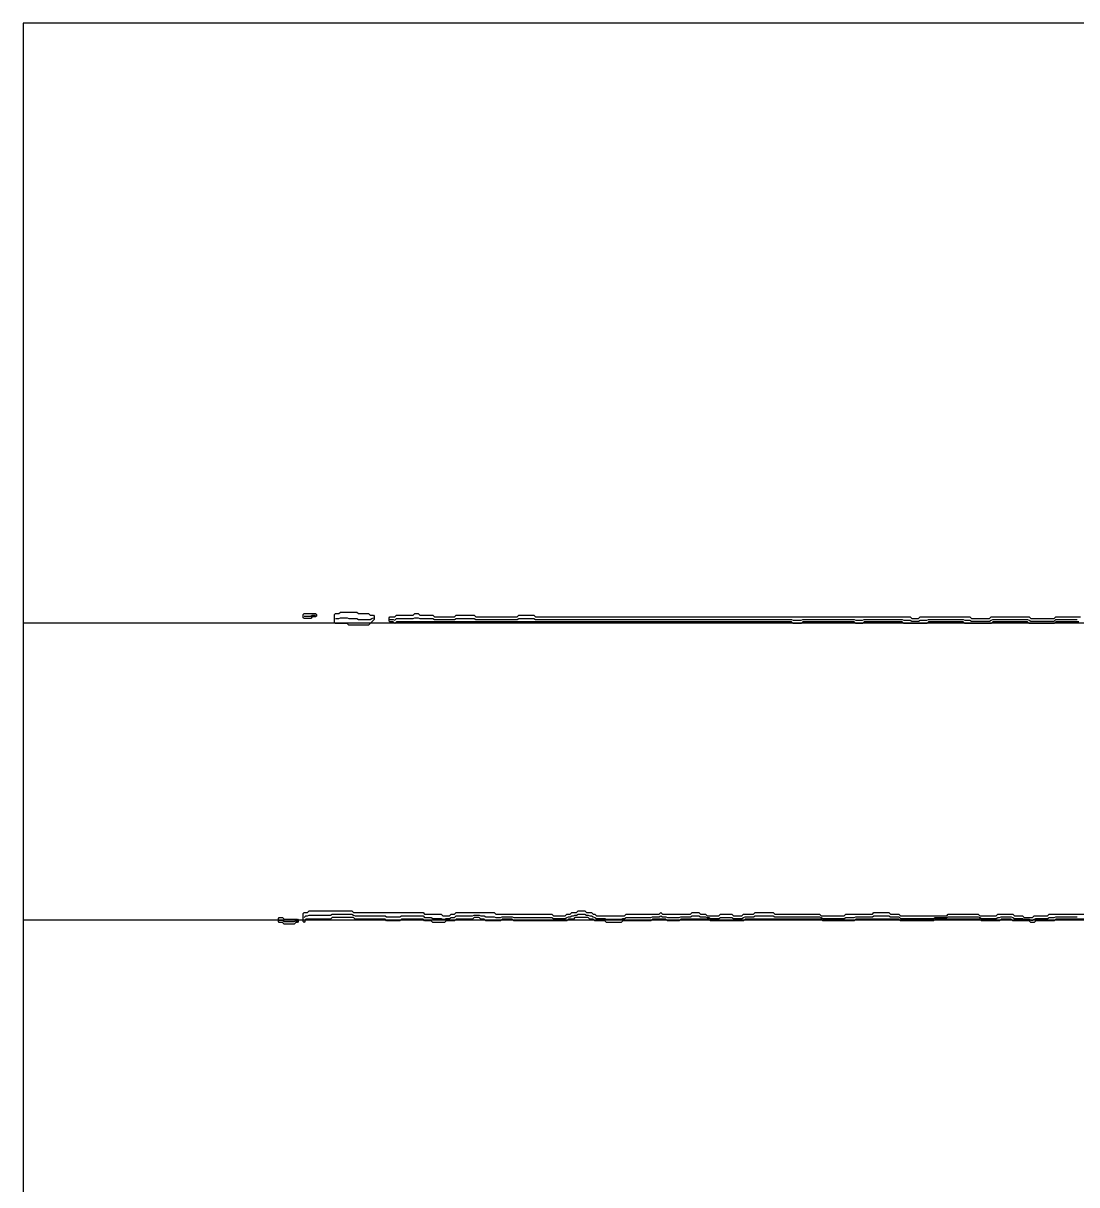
# Model space of a CAD drawing. Extents: x 0 to 57.2, y 0 to 39.6.
# Drawn here: x 0 to 17.8, y 19.97 to 39.6 of the extents above; entities that cross this region are included whole.
import ezdxf

# ---------------------------------------------------------------- set-up
doc = ezdxf.new("R2010")
doc.units = 13
for name, color, linetype in [('DESIGN_SCAN_PATH', 5, 'Continuous'), ('SEM_FRAME', 8, 'Continuous'), ('SEM_OBSERVED_CENTERLINES', 3, 'Continuous'), ('SEM_OBSERVED_CONTOURS', 2, 'Continuous')]:
    doc.layers.add(name, color=color, linetype=linetype)

msp = doc.modelspace()

# ---------------------------------------------------------------- linework, layer by layer
at = {"layer": 'DESIGN_SCAN_PATH'}
for points in [[(0, 29.47296), (50, 29.47296)], [(50, 24.44916), (0, 24.44916)]]:
    msp.add_lwpolyline(points, dxfattribs=at)
at = {"layer": 'SEM_FRAME'}
msp.add_lwpolyline([(0, 0), (57.15968, 0), (57.15968, 39.60429), (0, 39.60429)], close=True, dxfattribs=at)
at = {"layer": 'SEM_OBSERVED_CENTERLINES'}
for points in [[(4.7447, 29.5846), (4.77261, 29.5846), (4.80052, 29.5846), (4.82843, 29.5846), (4.85634, 29.5846), (4.88425, 29.598555), (4.91216, 29.598555), (4.94007, 29.598555)], [(5.27499, 29.542735), (5.3029, 29.542735), (5.33081, 29.542735), (5.35872, 29.55669), (5.38663, 29.55669), (5.41454, 29.55669), (5.44245, 29.55669), (5.47036, 29.55669), (5.49827, 29.542735), (5.52618, 29.542735), (5.55409, 29.542735), (5.582, 29.542735), (5.60991, 29.542735), (5.63782, 29.542735), (5.66573, 29.52878), (5.69364, 29.52878), (5.72155, 29.52878), (5.74946, 29.52878), (5.77737, 29.52878), (5.80528, 29.52878), (5.83319, 29.52878), (5.8611, 29.52878), (5.88901, 29.542735), (5.91692, 29.55669)], [(6.19602, 29.52878), (6.22393, 29.52878), (6.25184, 29.52878), (6.27975, 29.514825), (6.30766, 29.542735), (6.33557, 29.542735), (6.36348, 29.542735), (6.39139, 29.542735), (6.4193, 29.542735), (6.44721, 29.542735), (6.47512, 29.542735), (6.50303, 29.542735), (6.53094, 29.542735), (6.55885, 29.542735), (6.58676, 29.542735), (6.61467, 29.55669), (6.64258, 29.55669), (6.67049, 29.55669), (6.6984, 29.542735), (6.72631, 29.542735), (6.75422, 29.542735), (6.78213, 29.542735), (6.81004, 29.542735), (6.83795, 29.542735), (6.86586, 29.542735), (6.89377, 29.542735), (6.92168, 29.542735), (6.94959, 29.52878), (6.9775, 29.52878), (7.00541, 29.52878), (7.03332, 29.52878), (7.06123, 29.52878), (7.08914, 29.52878), (7.11705, 29.52878), (7.14496, 29.52878), (7.17287, 29.52878), (7.20078, 29.52878), (7.22869, 29.52878), (7.2566, 29.52878), (7.28451, 29.52878), (7.31242, 29.542735), (7.34033, 29.542735), (7.36824, 29.542735), (7.39615, 29.542735), (7.42406, 29.542735), (7.45197, 29.542735), (7.47988, 29.542735), (7.50779, 29.542735), (7.5357, 29.542735), (7.56361, 29.542735), (7.59152, 29.542735), (7.61943, 29.542735), (7.64734, 29.52878), (7.67525, 29.52878), (7.70316, 29.52878), (7.73107, 29.52878), (7.75898, 29.52878), (7.78689, 29.52878), (7.8148, 29.52878), (7.84271, 29.52878), (7.87062, 29.52878), (7.89853, 29.52878), (7.92644, 29.52878), (7.95435, 29.52878), (7.98226, 29.52878), (8.01017, 29.52878), (8.03808, 29.52878), (8.06599, 29.52878), (8.0939, 29.52878), (8.12181, 29.52878), (8.14972, 29.52878), (8.17763, 29.52878), (8.20554, 29.52878), (8.23345, 29.52878), (8.26136, 29.52878), (8.28927, 29.52878), (8.31718, 29.52878), (8.34509, 29.52878), (8.373, 29.542735), (8.40091, 29.542735), (8.42882, 29.542735), (8.45673, 29.542735), (8.48464, 29.542735), (8.51255, 29.542735), (8.54046, 29.542735), (8.56837, 29.542735), (8.59628, 29.542735), (8.62419, 29.542735), (8.6521, 29.52878), (8.68001, 29.52878), (8.70792, 29.52878), (8.73583, 29.52878), (8.76374, 29.52878), (8.79165, 29.52878), (8.81956, 29.52878), (8.84747, 29.52878), (8.87538, 29.52878), (8.90329, 29.52878), (8.9312, 29.52878), (8.95911, 29.52878), (8.98702, 29.52878), (9.01493, 29.52878), (9.04284, 29.52878), (9.07075, 29.52878), (9.09866, 29.52878), (9.12657, 29.52878), (9.15448, 29.52878), (9.18239, 29.52878), (9.2103, 29.52878), (9.23821, 29.52878), (9.26612, 29.52878), (9.29403, 29.52878), (9.32194, 29.52878), (9.34985, 29.52878), (9.37776, 29.52878), (9.40567, 29.52878), (9.43358, 29.52878), (9.46149, 29.52878), (9.4894, 29.52878), (9.51731, 29.52878), (9.54522, 29.52878), (9.57313, 29.52878), (9.60104, 29.52878), (9.62895, 29.52878), (9.65686, 29.52878), (9.68477, 29.52878), (9.71268, 29.52878), (9.74059, 29.52878), (9.7685, 29.52878), (9.79641, 29.52878), (9.82432, 29.52878), (9.85223, 29.52878), (9.88014, 29.52878), (9.90805, 29.52878), (9.93596, 29.52878), (9.96387, 29.52878), (9.99178, 29.52878), (10.01969, 29.52878), (10.0476, 29.52878), (10.07551, 29.52878), (10.10342, 29.52878), (10.13133, 29.52878), (10.15924, 29.52878), (10.18715, 29.52878), (10.21506, 29.52878), (10.24297, 29.52878), (10.27088, 29.52878), (10.29879, 29.52878), (10.3267, 29.52878), (10.35461, 29.52878), (10.38252, 29.52878), (10.41043, 29.52878), (10.43834, 29.52878), (10.46625, 29.52878), (10.49416, 29.52878), (10.52207, 29.52878), (10.54998, 29.52878), (10.57789, 29.52878), (10.6058, 29.52878), (10.63371, 29.52878), (10.66162, 29.52878), (10.68953, 29.52878), (10.71744, 29.52878), (10.74535, 29.52878), (10.77326, 29.52878), (10.80117, 29.52878), (10.82908, 29.52878), (10.85699, 29.52878), (10.8849, 29.52878), (10.91281, 29.52878), (10.94072, 29.52878), (10.96863, 29.52878), (10.99654, 29.52878), (11.02445, 29.52878), (11.05236, 29.52878), (11.08027, 29.52878), (11.10818, 29.52878), (11.13609, 29.52878), (11.164, 29.52878), (11.19191, 29.52878), (11.21982, 29.52878), (11.24773, 29.52878), (11.27564, 29.52878), (11.30355, 29.52878), (11.33146, 29.52878), (11.35937, 29.52878), (11.38728, 29.52878), (11.41519, 29.52878), (11.4431, 29.52878), (11.47101, 29.52878), (11.49892, 29.52878), (11.52683, 29.52878), (11.55474, 29.52878), (11.58265, 29.52878), (11.61056, 29.52878), (11.63847, 29.52878), (11.66638, 29.52878), (11.69429, 29.52878), (11.7222, 29.52878), (11.75011, 29.52878), (11.77802, 29.52878), (11.80593, 29.52878), (11.83384, 29.52878), (11.86175, 29.52878), (11.88966, 29.52878), (11.91757, 29.52878), (11.94548, 29.52878), (11.97339, 29.52878), (12.0013, 29.52878), (12.02921, 29.52878), (12.05712, 29.52878), (12.08503, 29.52878), (12.11294, 29.52878), (12.14085, 29.52878), (12.16876, 29.52878), (12.19667, 29.52878), (12.22458, 29.52878), (12.25249, 29.52878), (12.2804, 29.52878), (12.30831, 29.52878), (12.33622, 29.52878), (12.36413, 29.52878), (12.39204, 29.52878), (12.41995, 29.52878), (12.44786, 29.52878), (12.47577, 29.52878), (12.50368, 29.52878), (12.53159, 29.52878), (12.5595, 29.52878), (12.58741, 29.52878), (12.61532, 29.52878), (12.64323, 29.52878), (12.67114, 29.52878), (12.69905, 29.52878), (12.72696, 29.52878), (12.75487, 29.52878), (12.78278, 29.52878), (12.81069, 29.52878), (12.8386, 29.52878), (12.86651, 29.52878), (12.89442, 29.52878), (12.92233, 29.52878), (12.95024, 29.52878), (12.97815, 29.52878), (13.00606, 29.514825), (13.03397, 29.514825), (13.06188, 29.514825), (13.08979, 29.514825), (13.1177, 29.514825), (13.14561, 29.514825), (13.17352, 29.52878), (13.20143, 29.52878), (13.22934, 29.52878), (13.25725, 29.52878), (13.28516, 29.52878), (13.31307, 29.52878), (13.34098, 29.52878), (13.36889, 29.52878), (13.3968, 29.52878), (13.42471, 29.52878), (13.45262, 29.52878), (13.48053, 29.52878), (13.50844, 29.52878), (13.53635, 29.52878), (13.56426, 29.52878), (13.59217, 29.52878), (13.62008, 29.52878), (13.64799, 29.52878), (13.6759, 29.52878), (13.70381, 29.52878), (13.73172, 29.52878), (13.75963, 29.52878), (13.78754, 29.52878), (13.81545, 29.52878), (13.84336, 29.52878), (13.87127, 29.52878), (13.89918, 29.52878), (13.92709, 29.52878), (13.955, 29.52878), (13.98291, 29.52878), (14.01082, 29.52878), (14.03873, 29.52878), (14.06664, 29.514825), (14.09455, 29.514825), (14.12246, 29.514825), (14.15037, 29.514825), (14.17828, 29.514825), (14.20619, 29.52878), (14.2341, 29.52878), (14.26201, 29.52878), (14.28992, 29.52878), (14.31783, 29.52878), (14.34574, 29.52878), (14.37365, 29.52878), (14.40156, 29.52878), (14.42947, 29.52878), (14.45738, 29.52878), (14.48529, 29.52878), (14.5132, 29.52878), (14.54111, 29.52878), (14.56902, 29.52878), (14.59693, 29.52878), (14.62484, 29.52878), (14.65275, 29.52878), (14.68066, 29.52878), (14.70857, 29.52878), (14.73648, 29.52878), (14.76439, 29.52878), (14.7923, 29.52878), (14.82021, 29.52878), (14.84812, 29.52878), (14.87603, 29.514825), (14.90394, 29.514825), (14.93185, 29.514825), (14.95976, 29.514825), (14.98767, 29.514825), (15.01558, 29.50087), (15.04349, 29.50087), (15.0714, 29.50087), (15.09931, 29.50087), (15.12722, 29.50087), (15.15513, 29.514825), (15.18304, 29.514825), (15.21095, 29.514825), (15.23886, 29.514825), (15.26677, 29.514825), (15.29468, 29.52878), (15.32259, 29.52878), (15.3505, 29.52878), (15.37841, 29.52878), (15.40632, 29.52878), (15.43423, 29.52878), (15.46214, 29.52878), (15.49005, 29.52878), (15.51796, 29.52878), (15.54587, 29.52878), (15.57378, 29.52878), (15.60169, 29.52878), (15.6296, 29.52878), (15.65751, 29.52878), (15.68542, 29.52878), (15.71333, 29.52878), (15.74124, 29.52878), (15.76915, 29.52878), (15.79706, 29.52878), (15.82497, 29.52878), (15.85288, 29.52878), (15.88079, 29.52878), (15.9087, 29.514825), (15.93661, 29.514825), (15.96452, 29.514825), (15.99243, 29.514825), (16.02034, 29.50087), (16.04825, 29.50087), (16.07616, 29.50087), (16.10407, 29.50087), (16.13198, 29.50087), (16.15989, 29.50087), (16.1878, 29.50087), (16.21571, 29.50087), (16.24362, 29.50087), (16.27153, 29.50087), (16.29944, 29.50087), (16.32735, 29.50087), (16.35526, 29.514825), (16.38317, 29.52878), (16.41108, 29.52878), (16.43899, 29.52878), (16.4669, 29.52878), (16.49481, 29.52878), (16.52272, 29.52878), (16.55063, 29.52878), (16.57854, 29.52878), (16.60645, 29.52878), (16.63436, 29.52878), (16.66227, 29.52878), (16.69018, 29.52878), (16.71809, 29.52878), (16.746, 29.52878), (16.77391, 29.52878), (16.80182, 29.52878), (16.82973, 29.52878), (16.85764, 29.52878), (16.88555, 29.52878), (16.91346, 29.52878), (16.94137, 29.52878), (16.96928, 29.52878), (16.99719, 29.514825), (17.0251, 29.50087), (17.05301, 29.50087), (17.08092, 29.50087), (17.10883, 29.50087), (17.13674, 29.50087), (17.16465, 29.50087), (17.19256, 29.50087), (17.22047, 29.50087), (17.24838, 29.50087), (17.27629, 29.50087), (17.3042, 29.50087), (17.33211, 29.50087), (17.36002, 29.50087), (17.38793, 29.50087), (17.41584, 29.50087), (17.44375, 29.52878), (17.47166, 29.52878), (17.49957, 29.52878), (17.52748, 29.52878), (17.55539, 29.52878), (17.5833, 29.52878), (17.61121, 29.52878), (17.63912, 29.52878), (17.66703, 29.52878), (17.69494, 29.52878), (17.72285, 29.52878), (17.75076, 29.52878), (17.77867, 29.52878), (17.80658, 29.52878)], [(4.7447, 24.491025), (4.77261, 24.518935), (4.80052, 24.518935), (4.82843, 24.53289), (4.85634, 24.53289), (4.88425, 24.53289), (4.91216, 24.53289), (4.94007, 24.53289), (4.96798, 24.53289), (4.99589, 24.53289), (5.0238, 24.53289), (5.05171, 24.53289), (5.07962, 24.53289), (5.10753, 24.53289), (5.13544, 24.53289), (5.16335, 24.53289), (5.19126, 24.53289), (5.21917, 24.546845), (5.24708, 24.546845), (5.27499, 24.546845), (5.3029, 24.546845), (5.33081, 24.546845), (5.35872, 24.546845), (5.38663, 24.546845), (5.41454, 24.546845), (5.44245, 24.546845), (5.47036, 24.546845), (5.49827, 24.546845), (5.52618, 24.546845), (5.55409, 24.546845), (5.582, 24.53289), (5.60991, 24.518935), (5.63782, 24.518935), (5.66573, 24.518935), (5.69364, 24.518935), (5.72155, 24.518935), (5.74946, 24.518935), (5.77737, 24.518935), (5.80528, 24.518935), (5.83319, 24.518935), (5.8611, 24.518935), (5.88901, 24.518935), (5.91692, 24.518935), (5.94483, 24.518935), (5.97274, 24.518935), (6.00065, 24.518935), (6.02856, 24.518935), (6.05647, 24.518935), (6.08438, 24.518935), (6.11229, 24.518935), (6.1402, 24.50498), (6.16811, 24.50498), (6.19602, 24.50498), (6.22393, 24.50498), (6.25184, 24.50498), (6.27975, 24.50498), (6.30766, 24.50498), (6.33557, 24.50498), (6.36348, 24.50498), (6.39139, 24.518935), (6.4193, 24.518935), (6.44721, 24.518935), (6.47512, 24.518935), (6.50303, 24.518935), (6.53094, 24.518935), (6.55885, 24.518935), (6.58676, 24.518935), (6.61467, 24.518935), (6.64258, 24.518935), (6.67049, 24.518935), (6.6984, 24.518935), (6.72631, 24.518935), (6.75422, 24.518935), (6.78213, 24.491025), (6.81004, 24.491025), (6.83795, 24.491025), (6.86586, 24.491025), (6.89377, 24.491025), (6.92168, 24.47707), (6.94959, 24.47707), (6.9775, 24.47707), (7.00541, 24.47707), (7.03332, 24.47707), (7.06123, 24.47707), (7.08914, 24.463115), (7.11705, 24.463115), (7.14496, 24.47707), (7.17287, 24.47707), (7.20078, 24.47707), (7.22869, 24.491025), (7.2566, 24.491025), (7.28451, 24.491025), (7.31242, 24.518935), (7.34033, 24.518935), (7.36824, 24.518935), (7.39615, 24.518935), (7.42406, 24.518935), (7.45197, 24.518935), (7.47988, 24.518935), (7.50779, 24.518935), (7.5357, 24.518935), (7.56361, 24.518935), (7.59152, 24.518935), (7.61943, 24.53289), (7.64734, 24.53289), (7.67525, 24.53289), (7.70316, 24.53289), (7.73107, 24.518935), (7.75898, 24.518935), (7.78689, 24.518935), (7.8148, 24.50498), (7.84271, 24.50498), (7.87062, 24.50498), (7.89853, 24.50498), (7.92644, 24.50498), (7.95435, 24.50498), (7.98226, 24.491025), (8.01017, 24.491025), (8.03808, 24.491025), (8.06599, 24.491025), (8.0939, 24.50498), (8.12181, 24.50498), (8.14972, 24.50498), (8.17763, 24.50498), (8.20554, 24.50498), (8.23345, 24.50498), (8.26136, 24.50498), (8.28927, 24.491025), (8.31718, 24.491025), (8.34509, 24.491025), (8.373, 24.491025), (8.40091, 24.491025), (8.42882, 24.491025), (8.45673, 24.491025), (8.48464, 24.491025), (8.51255, 24.491025), (8.54046, 24.491025), (8.56837, 24.491025), (8.59628, 24.491025), (8.62419, 24.491025), (8.6521, 24.491025), (8.68001, 24.491025), (8.70792, 24.491025), (8.73583, 24.491025), (8.76374, 24.491025), (8.79165, 24.491025), (8.81956, 24.491025), (8.84747, 24.491025), (8.87538, 24.491025), (8.90329, 24.491025), (8.9312, 24.491025), (8.95911, 24.47707), (8.98702, 24.47707), (9.01493, 24.47707), (9.04284, 24.47707), (9.07075, 24.47707), (9.09866, 24.47707), (9.12657, 24.47707), (9.15448, 24.47707), (9.18239, 24.491025), (9.2103, 24.50498), (9.23821, 24.50498), (9.26612, 24.518935), (9.29403, 24.518935), (9.32194, 24.53289), (9.34985, 24.53289), (9.37776, 24.546845), (9.40567, 24.546845), (9.43358, 24.546845), (9.46149, 24.546845), (9.4894, 24.546845), (9.51731, 24.53289), (9.54522, 24.53289), (9.57313, 24.518935), (9.60104, 24.518935), (9.62895, 24.50498), (9.65686, 24.491025), (9.68477, 24.47707), (9.71268, 24.47707), (9.74059, 24.47707), (9.7685, 24.47707), (9.79641, 24.47707), (9.82432, 24.47707), (9.85223, 24.463115), (9.88014, 24.463115), (9.90805, 24.463115), (9.93596, 24.463115), (9.96387, 24.463115), (9.99178, 24.463115), (10.01969, 24.463115), (10.0476, 24.463115), (10.07551, 24.463115), (10.10342, 24.463115), (10.13133, 24.47707), (10.15924, 24.47707), (10.18715, 24.491025), (10.21506, 24.491025), (10.24297, 24.491025), (10.27088, 24.491025), (10.29879, 24.491025), (10.3267, 24.491025), (10.35461, 24.491025), (10.38252, 24.491025), (10.41043, 24.491025), (10.43834, 24.491025), (10.46625, 24.491025), (10.49416, 24.491025), (10.52207, 24.491025), (10.54998, 24.491025), (10.57789, 24.491025), (10.6058, 24.491025), (10.63371, 24.50498), (10.66162, 24.50498), (10.68953, 24.50498), (10.71744, 24.50498), (10.74535, 24.50498), (10.77326, 24.518935), (10.80117, 24.50498), (10.82908, 24.50498), (10.85699, 24.50498), (10.8849, 24.491025), (10.91281, 24.491025), (10.94072, 24.491025), (10.96863, 24.491025), (10.99654, 24.491025), (11.02445, 24.491025), (11.05236, 24.491025), (11.08027, 24.491025), (11.10818, 24.50498), (11.13609, 24.50498), (11.164, 24.50498), (11.19191, 24.50498), (11.21982, 24.50498), (11.24773, 24.50498), (11.27564, 24.50498), (11.30355, 24.518935), (11.33146, 24.518935), (11.35937, 24.518935), (11.38728, 24.518935), (11.41519, 24.518935), (11.4431, 24.50498), (11.47101, 24.50498), (11.49892, 24.50498), (11.52683, 24.50498), (11.55474, 24.491025), (11.58265, 24.491025), (11.61056, 24.47707), (11.63847, 24.47707), (11.66638, 24.47707), (11.69429, 24.47707), (11.7222, 24.47707), (11.75011, 24.47707), (11.77802, 24.491025), (11.80593, 24.491025), (11.83384, 24.491025), (11.86175, 24.491025), (11.88966, 24.491025), (11.91757, 24.491025), (11.94548, 24.491025), (11.97339, 24.491025), (12.0013, 24.47707), (12.02921, 24.47707), (12.05712, 24.47707), (12.08503, 24.47707), (12.11294, 24.47707), (12.14085, 24.47707), (12.16876, 24.491025), (12.19667, 24.50498), (12.22458, 24.50498), (12.25249, 24.50498), (12.2804, 24.50498), (12.30831, 24.50498), (12.33622, 24.50498), (12.36413, 24.518935), (12.39204, 24.518935), (12.41995, 24.518935), (12.44786, 24.518935), (12.47577, 24.518935), (12.50368, 24.518935), (12.53159, 24.518935), (12.5595, 24.518935), (12.58741, 24.518935), (12.61532, 24.518935), (12.64323, 24.518935), (12.67114, 24.518935), (12.69905, 24.50498), (12.72696, 24.50498), (12.75487, 24.50498), (12.78278, 24.50498), (12.81069, 24.50498), (12.8386, 24.50498), (12.86651, 24.50498), (12.89442, 24.50498), (12.92233, 24.50498), (12.95024, 24.50498), (12.97815, 24.50498), (13.00606, 24.50498), (13.03397, 24.50498), (13.06188, 24.50498), (13.08979, 24.50498), (13.1177, 24.50498), (13.14561, 24.50498), (13.17352, 24.50498), (13.20143, 24.50498), (13.22934, 24.50498), (13.25725, 24.50498), (13.28516, 24.50498), (13.31307, 24.50498), (13.34098, 24.50498), (13.36889, 24.50498), (13.3968, 24.50498), (13.42471, 24.50498), (13.45262, 24.50498), (13.48053, 24.491025), (13.50844, 24.47707), (13.53635, 24.47707), (13.56426, 24.47707), (13.59217, 24.47707), (13.62008, 24.47707), (13.64799, 24.47707), (13.6759, 24.47707), (13.70381, 24.47707), (13.73172, 24.47707), (13.75963, 24.47707), (13.78754, 24.47707), (13.81545, 24.47707), (13.84336, 24.47707), (13.87127, 24.47707), (13.89918, 24.491025), (13.92709, 24.491025), (13.955, 24.491025), (13.98291, 24.491025), (14.01082, 24.491025), (14.03873, 24.491025), (14.06664, 24.50498), (14.09455, 24.50498), (14.12246, 24.50498), (14.15037, 24.50498), (14.17828, 24.50498), (14.20619, 24.50498), (14.2341, 24.50498), (14.26201, 24.50498), (14.28992, 24.50498), (14.31783, 24.50498), (14.34574, 24.50498), (14.37365, 24.518935), (14.40156, 24.518935), (14.42947, 24.518935), (14.45738, 24.518935), (14.48529, 24.518935), (14.5132, 24.518935), (14.54111, 24.518935), (14.56902, 24.518935), (14.59693, 24.518935), (14.62484, 24.518935), (14.65275, 24.50498), (14.68066, 24.50498), (14.70857, 24.50498), (14.73648, 24.50498), (14.76439, 24.50498), (14.7923, 24.50498), (14.82021, 24.47707), (14.84812, 24.47707), (14.87603, 24.47707), (14.90394, 24.47707), (14.93185, 24.47707), (14.95976, 24.47707), (14.98767, 24.47707), (15.01558, 24.47707), (15.04349, 24.47707), (15.0714, 24.47707), (15.09931, 24.47707), (15.12722, 24.47707), (15.15513, 24.47707), (15.18304, 24.47707), (15.21095, 24.47707), (15.23886, 24.47707), (15.26677, 24.47707), (15.29468, 24.47707), (15.32259, 24.47707), (15.3505, 24.47707), (15.37841, 24.47707), (15.40632, 24.491025), (15.43423, 24.491025), (15.46214, 24.491025), (15.49005, 24.491025), (15.51796, 24.491025), (15.54587, 24.491025), (15.57378, 24.491025), (15.60169, 24.491025), (15.6296, 24.50498), (15.65751, 24.50498), (15.68542, 24.50498), (15.71333, 24.50498), (15.74124, 24.50498), (15.76915, 24.50498), (15.79706, 24.50498), (15.82497, 24.50498), (15.85288, 24.50498), (15.88079, 24.50498), (15.9087, 24.50498), (15.93661, 24.50498), (15.96452, 24.50498), (15.99243, 24.50498), (16.02034, 24.50498), (16.04825, 24.50498), (16.07616, 24.50498), (16.10407, 24.50498), (16.13198, 24.50498), (16.15989, 24.491025), (16.1878, 24.47707), (16.21571, 24.47707), (16.24362, 24.47707), (16.27153, 24.47707), (16.29944, 24.47707), (16.32735, 24.47707), (16.35526, 24.47707), (16.38317, 24.47707), (16.41108, 24.47707), (16.43899, 24.47707), (16.4669, 24.491025), (16.49481, 24.491025), (16.52272, 24.50498), (16.55063, 24.50498), (16.57854, 24.50498), (16.60645, 24.50498), (16.63436, 24.50498), (16.66227, 24.50498), (16.69018, 24.50498), (16.71809, 24.491025), (16.746, 24.47707), (16.77391, 24.47707), (16.80182, 24.47707), (16.82973, 24.47707), (16.85764, 24.47707), (16.88555, 24.47707), (16.91346, 24.463115), (16.94137, 24.463115), (16.96928, 24.463115), (16.99719, 24.463115), (17.0251, 24.44916), (17.05301, 24.44916), (17.08092, 24.463115), (17.10883, 24.47707), (17.13674, 24.47707), (17.16465, 24.47707), (17.19256, 24.47707), (17.22047, 24.47707), (17.24838, 24.47707), (17.27629, 24.47707), (17.3042, 24.47707), (17.33211, 24.491025), (17.36002, 24.491025), (17.38793, 24.491025), (17.41584, 24.491025), (17.44375, 24.50498), (17.47166, 24.50498), (17.49957, 24.50498), (17.52748, 24.50498), (17.55539, 24.50498), (17.5833, 24.50498), (17.61121, 24.50498), (17.63912, 24.50498), (17.66703, 24.50498), (17.69494, 24.50498), (17.72285, 24.50498), (17.75076, 24.50498), (17.77867, 24.50498), (17.80658, 24.50498)], [(4.32605, 24.44916), (4.35396, 24.44916), (4.38187, 24.44916), (4.40978, 24.42125), (4.43769, 24.42125), (4.4656, 24.42125), (4.49351, 24.42125), (4.52142, 24.42125), (4.54933, 24.42125), (4.57724, 24.42125), (4.60515, 24.435205), (4.63306, 24.435205)]]:
    msp.add_lwpolyline(points, dxfattribs=at)
at = {"layer": 'SEM_OBSERVED_CONTOURS'}
for points in [[(5.83319, 29.431095), (5.49827, 29.431095), (5.47036, 29.459005), (5.27499, 29.459005), (5.261035, 29.47296), (5.261035, 29.61251), (5.27499, 29.626465), (5.33081, 29.626465), (5.35872, 29.654375), (5.63782, 29.654375), (5.66573, 29.626465), (5.83319, 29.626465), (5.8611, 29.598555), (5.91692, 29.598555), (5.930875, 29.5846), (5.930875, 29.52878)], [(4.85634, 29.542735), (4.7447, 29.542735), (4.730745, 29.55669), (4.730745, 29.61251), (4.7447, 29.626465), (4.94007, 29.626465), (4.954025, 29.61251), (4.954025, 29.5846), (4.94007, 29.570645), (4.88425, 29.570645)], [(4.57724, 24.379385), (4.40978, 24.379385), (4.38187, 24.407295), (4.32605, 24.407295), (4.312095, 24.42125), (4.312095, 24.47707), (4.32605, 24.491025), (4.38187, 24.491025), (4.40978, 24.463115), (4.63306, 24.463115), (4.647015, 24.44916), (4.647015, 24.42125), (4.63306, 24.407295), (4.60515, 24.407295)]]:
    msp.add_lwpolyline(points, close=True, dxfattribs=at)
for points in [[(17.83449, 29.486915), (17.44375, 29.486915), (17.41584, 29.459005), (16.99719, 29.459005), (16.96928, 29.486915), (16.38317, 29.486915), (16.35526, 29.459005), (15.9087, 29.459005), (15.88079, 29.486915), (15.29468, 29.486915), (15.26677, 29.459005), (14.87603, 29.459005), (14.84812, 29.486915), (14.20619, 29.486915), (14.17828, 29.459005), (14.06664, 29.459005), (14.03873, 29.486915), (13.17352, 29.486915), (13.14561, 29.459005), (13.00606, 29.459005), (12.97815, 29.486915), (6.30766, 29.486915), (6.27975, 29.459005), (6.25184, 29.486915), (6.19602, 29.486915), (6.182065, 29.50087), (6.182065, 29.55669), (6.19602, 29.570645), (6.27975, 29.570645), (6.30766, 29.598555), (6.58676, 29.598555), (6.61467, 29.626465), (6.67049, 29.626465), (6.6984, 29.598555), (6.92168, 29.598555), (6.94959, 29.570645), (7.28451, 29.570645), (7.31242, 29.598555), (7.61943, 29.598555), (7.64734, 29.570645), (8.34509, 29.570645), (8.373, 29.598555), (8.62419, 29.598555), (8.6521, 29.570645), (14.98767, 29.570645), (15.01558, 29.542735), (15.12722, 29.542735), (15.15513, 29.570645), (15.99243, 29.570645), (16.02034, 29.542735), (16.32735, 29.542735), (16.35526, 29.570645), (16.99719, 29.570645), (17.0251, 29.542735), (17.41584, 29.542735), (17.44375, 29.570645), (17.8624, 29.570645)], [(18.1415, 24.463115), (17.44375, 24.463115), (17.41584, 24.435205), (17.10883, 24.435205), (17.08092, 24.407295), (17.0251, 24.407295), (16.99719, 24.435205), (16.71809, 24.435205), (16.69018, 24.463115), (16.52272, 24.463115), (16.49481, 24.435205), (16.1878, 24.435205), (16.15989, 24.463115), (15.40632, 24.463115), (15.37841, 24.435205), (14.82021, 24.435205), (14.7923, 24.463115), (14.06664, 24.463115), (14.03873, 24.435205), (13.50844, 24.435205), (13.48053, 24.463115), (12.19667, 24.463115), (12.16876, 24.435205), (11.61056, 24.435205), (11.58265, 24.463115), (11.10818, 24.463115), (11.08027, 24.435205), (10.8849, 24.435205), (10.85699, 24.463115), (10.63371, 24.463115), (10.6058, 24.435205), (10.13133, 24.435205), (10.10342, 24.407295), (9.85223, 24.407295), (9.82432, 24.435205), (9.65686, 24.435205), (9.62895, 24.463115), (9.57313, 24.463115), (9.54522, 24.491025), (9.32194, 24.491025), (9.29403, 24.463115), (9.2103, 24.463115), (9.18239, 24.435205), (8.28927, 24.435205), (8.26136, 24.463115), (8.0939, 24.463115), (8.06599, 24.435205), (7.8148, 24.435205), (7.78689, 24.463115), (7.73107, 24.463115), (7.70316, 24.491025), (7.61943, 24.491025), (7.59152, 24.463115), (7.31242, 24.463115), (7.28451, 24.435205), (7.14496, 24.435205), (7.11705, 24.407295), (6.92168, 24.407295), (6.89377, 24.435205), (6.78213, 24.435205), (6.75422, 24.463115), (6.39139, 24.463115), (6.36348, 24.435205), (6.1402, 24.435205), (6.11229, 24.463115), (5.60991, 24.463115), (5.582, 24.491025), (5.21917, 24.491025), (5.19126, 24.463115), (4.77261, 24.463115), (4.758655, 24.44916), (4.758655, 24.42125), (4.7447, 24.407295), (4.730745, 24.42125), (4.730745, 24.5608), (4.7447, 24.574755), (4.80052, 24.574755), (4.82843, 24.602665), (5.55409, 24.602665), (5.582, 24.574755), (6.75422, 24.574755), (6.78213, 24.546845), (7.06123, 24.546845), (7.08914, 24.518935), (7.20078, 24.518935), (7.22869, 24.546845), (7.28451, 24.546845), (7.31242, 24.574755), (7.95435, 24.574755), (7.98226, 24.546845), (8.9312, 24.546845), (8.95911, 24.518935), (9.15448, 24.518935), (9.18239, 24.546845), (9.23821, 24.546845), (9.26612, 24.574755), (9.34985, 24.574755), (9.37776, 24.602665), (9.4894, 24.602665), (9.51731, 24.574755), (9.60104, 24.574755), (9.62895, 24.546845), (9.65686, 24.546845), (9.68477, 24.518935), (10.15924, 24.518935), (10.18715, 24.546845), (10.74535, 24.546845), (10.77326, 24.574755), (10.80117, 24.546845), (11.27564, 24.546845), (11.30355, 24.574755), (11.41519, 24.574755), (11.4431, 24.546845), (11.52683, 24.546845), (11.55474, 24.518935), (11.75011, 24.518935), (11.77802, 24.546845), (11.97339, 24.546845), (12.0013, 24.518935), (12.14085, 24.518935), (12.16876, 24.546845), (12.33622, 24.546845), (12.36413, 24.574755), (12.67114, 24.574755), (12.69905, 24.546845), (13.45262, 24.546845), (13.48053, 24.518935), (13.87127, 24.518935), (13.89918, 24.546845), (14.34574, 24.546845), (14.37365, 24.574755), (14.62484, 24.574755), (14.65275, 24.546845), (14.7923, 24.546845), (14.82021, 24.518935), (15.60169, 24.518935), (15.6296, 24.546845), (16.13198, 24.546845), (16.15989, 24.518935), (16.43899, 24.518935), (16.4669, 24.546845), (16.71809, 24.546845), (16.746, 24.518935), (16.88555, 24.518935), (16.91346, 24.491025), (17.05301, 24.491025), (17.08092, 24.518935), (17.3042, 24.518935), (17.33211, 24.546845), (18.11359, 24.546845)]]:
    msp.add_lwpolyline(points, dxfattribs=at)

doc.saveas('drawing.dxf')
